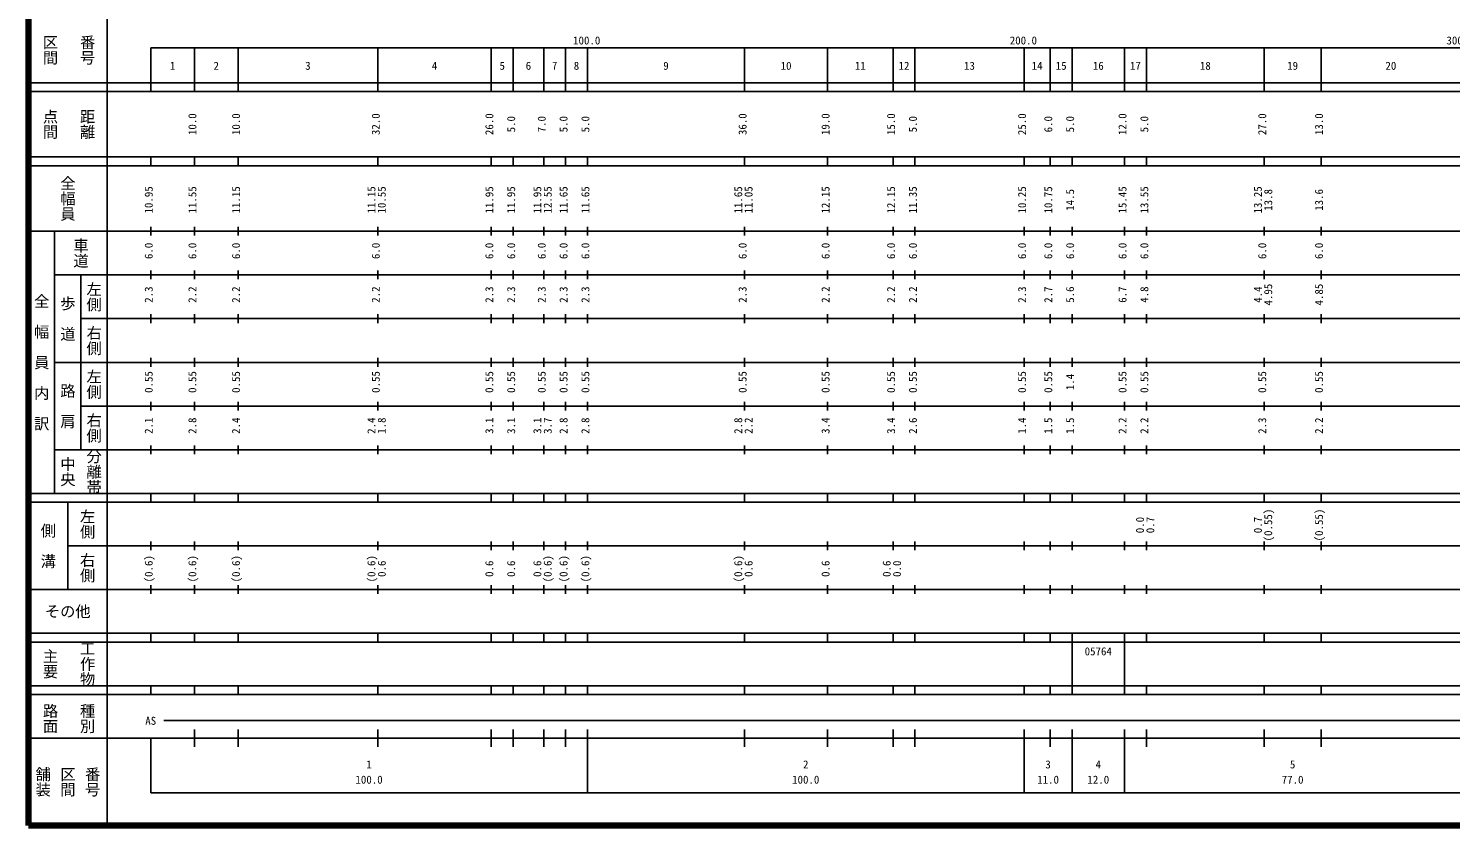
# Model space of a CAD drawing. Units: millimetres on the paper, enlarged 1000 times. Extents: x 40000 to 680000, y 20000 to 380000.
# Drawn here: x 40000 to 365666, y 20000 to 202409 of the extents above; entities that cross this region are included whole.
import ezdxf
from ezdxf.enums import TextEntityAlignment as Align

# ---------------------------------------------------------------- set-up
doc = ezdxf.new("R2010")
doc.units = ezdxf.units.MM
doc.header["$LTSCALE"] = 1000
doc.layers.add('M-TTL', color=2, linetype='Continuous', lineweight=140)
doc.layers.add('M-TTL-BAND', color=7, linetype='Continuous', lineweight=25)
doc.styles.add('@ＭＳ ゴシック', font='')
doc.styles.add('ＭＳ ゴシック', font='')
doc.styles.get('@ＭＳ ゴシック').set_extended_font_data('@MS Gothic')
doc.styles.get('ＭＳ ゴシック').set_extended_font_data('MS Gothic')

msp = doc.modelspace()

# ---------------------------------------------------------------- linework, layer by layer
at = {"layer": 'M-TTL'}
for p, q in [((40000, 380000), (40000, 20000)), ((40000, 20000), (680000, 20000))]:
    msp.add_line(p, q, dxfattribs=at)
at = {"layer": 'M-TTL-BAND'}
for p, q in [((58000, 370000), (58000, 20000)), ((68000, 198000), (579000, 198000)), ((68000, 198000), (68000, 188000)), ((78000, 188000), (78000, 198000)), ((88000, 188000), (88000, 198000)), ((120000, 188000), (120000, 198000)), ((146000, 188000), (146000, 198000)), ((151000, 188000), (151000, 198000)), ((158000, 188000), (158000, 198000)), ((163000, 188000), (163000, 198000)), ((168000, 188000), (168000, 198000)), ((204000, 188000), (204000, 198000)), ((223000, 188000), (223000, 198000)), ((238000, 188000), (238000, 198000)), ((243000, 188000), (243000, 198000)), ((268000, 188000), (268000, 198000)), ((274000, 188000), (274000, 198000)), ((279000, 188000), (279000, 198000)), ((291000, 188000), (291000, 198000)), ((296000, 188000), (296000, 198000)), ((323000, 188000), (323000, 198000)), ((336000, 188000), (336000, 198000)), ((40000, 190000), (579000, 190000)), ((40000, 188000), (579000, 188000)), ((40000, 173000), (579000, 173000)), ((68000, 171000), (68000, 173000)), ((78000, 171000), (78000, 173000)), ((88000, 171000), (88000, 173000)), ((120000, 171000), (120000, 173000)), ((146000, 171000), (146000, 173000)), ((151000, 171000), (151000, 173000)), ((158000, 171000), (158000, 173000)), ((163000, 171000), (163000, 173000)), ((168000, 171000), (168000, 173000)), ((204000, 171000), (204000, 173000)), ((223000, 171000), (223000, 173000)), ((238000, 171000), (238000, 173000)), ((243000, 171000), (243000, 173000)), ((268000, 171000), (268000, 173000)), ((274000, 171000), (274000, 173000)), ((279000, 171000), (279000, 173000)), ((291000, 171000), (291000, 173000)), ((296000, 171000), (296000, 173000)), ((323000, 171000), (323000, 173000)), ((336000, 171000), (336000, 173000)), ((40000, 171000), (579000, 171000)), ((68000, 155000), (68000, 157000)), ((78000, 155000), (78000, 157000)), ((88000, 155000), (88000, 157000)), ((120000, 155000), (120000, 157000)), ((146000, 155000), (146000, 157000)), ((151000, 155000), (151000, 157000)), ((158000, 155000), (158000, 157000)), ((163000, 155000), (163000, 157000)), ((168000, 155000), (168000, 157000)), ((204000, 155000), (204000, 157000)), ((223000, 155000), (223000, 157000)), ((238000, 155000), (238000, 157000)), ((243000, 155000), (243000, 157000)), ((268000, 155000), (268000, 157000)), ((274000, 155000), (274000, 157000)), ((279000, 155000), (279000, 157000)), ((291000, 155000), (291000, 157000)), ((296000, 155000), (296000, 157000)), ((323000, 155000), (323000, 157000)), ((336000, 155000), (336000, 157000)), ((40000, 156000), (579000, 156000)), ((46000, 96000), (46000, 156000)), ((68000, 145000), (68000, 147000)), ((78000, 145000), (78000, 147000)), ((88000, 145000), (88000, 147000)), ((120000, 145000), (120000, 147000)), ((146000, 145000), (146000, 147000)), ((151000, 145000), (151000, 147000)), ((158000, 145000), (158000, 147000)), ((163000, 145000), (163000, 147000)), ((168000, 145000), (168000, 147000)), ((204000, 145000), (204000, 147000)), ((223000, 145000), (223000, 147000)), ((238000, 145000), (238000, 147000)), ((243000, 145000), (243000, 147000)), ((268000, 145000), (268000, 147000)), ((274000, 145000), (274000, 147000)), ((279000, 145000), (279000, 147000)), ((291000, 145000), (291000, 147000)), ((296000, 145000), (296000, 147000)), ((323000, 145000), (323000, 147000)), ((336000, 145000), (336000, 147000)), ((46000, 146000), (579000, 146000)), ((52000, 146000), (52000, 106000)), ((68000, 135000), (68000, 137000)), ((78000, 135000), (78000, 137000)), ((88000, 135000), (88000, 137000)), ((120000, 135000), (120000, 137000)), ((146000, 135000), (146000, 137000)), ((151000, 135000), (151000, 137000)), ((158000, 135000), (158000, 137000)), ((163000, 135000), (163000, 137000)), ((168000, 135000), (168000, 137000)), ((204000, 135000), (204000, 137000)), ((223000, 135000), (223000, 137000)), ((238000, 135000), (238000, 137000)), ((243000, 135000), (243000, 137000)), ((268000, 135000), (268000, 137000)), ((274000, 135000), (274000, 137000)), ((279000, 135000), (279000, 137000)), ((291000, 135000), (291000, 137000)), ((296000, 135000), (296000, 137000)), ((323000, 135000), (323000, 137000)), ((336000, 135000), (336000, 137000)), ((52000, 136000), (579000, 136000)), ((46000, 126000), (579000, 126000)), ((68000, 125000), (68000, 127000)), ((78000, 125000), (78000, 127000)), ((88000, 125000), (88000, 127000)), ((120000, 125000), (120000, 127000)), ((146000, 125000), (146000, 127000)), ((151000, 125000), (151000, 127000)), ((158000, 125000), (158000, 127000)), ((163000, 125000), (163000, 127000)), ((168000, 125000), (168000, 127000)), ((204000, 125000), (204000, 127000)), ((223000, 125000), (223000, 127000)), ((238000, 125000), (238000, 127000)), ((243000, 125000), (243000, 127000)), ((268000, 125000), (268000, 127000)), ((274000, 125000), (274000, 127000)), ((279000, 125000), (279000, 127000)), ((291000, 125000), (291000, 127000)), ((296000, 125000), (296000, 127000)), ((323000, 125000), (323000, 127000)), ((336000, 125000), (336000, 127000)), ((52000, 116000), (579000, 116000)), ((68000, 115000), (68000, 117000)), ((78000, 115000), (78000, 117000)), ((88000, 115000), (88000, 117000)), ((120000, 115000), (120000, 117000)), ((146000, 115000), (146000, 117000)), ((151000, 115000), (151000, 117000)), ((158000, 115000), (158000, 117000)), ((163000, 115000), (163000, 117000)), ((168000, 115000), (168000, 117000)), ((204000, 115000), (204000, 117000)), ((223000, 115000), (223000, 117000)), ((238000, 115000), (238000, 117000)), ((243000, 115000), (243000, 117000)), ((268000, 115000), (268000, 117000)), ((274000, 115000), (274000, 117000)), ((279000, 115000), (279000, 117000)), ((291000, 115000), (291000, 117000)), ((296000, 115000), (296000, 117000)), ((323000, 115000), (323000, 117000)), ((336000, 115000), (336000, 117000)), ((46000, 106000), (579000, 106000)), ((68000, 105000), (68000, 107000)), ((78000, 105000), (78000, 107000)), ((88000, 105000), (88000, 107000)), ((120000, 105000), (120000, 107000)), ((146000, 105000), (146000, 107000)), ((151000, 105000), (151000, 107000)), ((158000, 105000), (158000, 107000)), ((163000, 105000), (163000, 107000)), ((168000, 105000), (168000, 107000)), ((204000, 105000), (204000, 107000)), ((223000, 105000), (223000, 107000)), ((238000, 105000), (238000, 107000)), ((243000, 105000), (243000, 107000)), ((268000, 105000), (268000, 107000)), ((274000, 105000), (274000, 107000)), ((279000, 105000), (279000, 107000)), ((291000, 105000), (291000, 107000)), ((296000, 105000), (296000, 107000)), ((323000, 105000), (323000, 107000)), ((336000, 105000), (336000, 107000)), ((40000, 96000), (579000, 96000)), ((68000, 94000), (68000, 96000)), ((78000, 94000), (78000, 96000)), ((88000, 94000), (88000, 96000)), ((120000, 94000), (120000, 96000)), ((146000, 94000), (146000, 96000)), ((151000, 94000), (151000, 96000)), ((158000, 94000), (158000, 96000)), ((163000, 94000), (163000, 96000)), ((168000, 94000), (168000, 96000)), ((204000, 94000), (204000, 96000)), ((223000, 94000), (223000, 96000)), ((238000, 94000), (238000, 96000)), ((243000, 94000), (243000, 96000)), ((268000, 94000), (268000, 96000)), ((274000, 94000), (274000, 96000)), ((279000, 94000), (279000, 96000)), ((291000, 94000), (291000, 96000)), ((296000, 94000), (296000, 96000)), ((323000, 94000), (323000, 96000)), ((336000, 94000), (336000, 96000)), ((40000, 94000), (579000, 94000)), ((49000, 94000), (49000, 74000)), ((68000, 83000), (68000, 85000)), ((78000, 83000), (78000, 85000)), ((88000, 83000), (88000, 85000)), ((120000, 83000), (120000, 85000)), ((146000, 83000), (146000, 85000)), ((151000, 83000), (151000, 85000)), ((158000, 83000), (158000, 85000)), ((163000, 83000), (163000, 85000)), ((168000, 83000), (168000, 85000)), ((204000, 83000), (204000, 85000)), ((223000, 83000), (223000, 85000)), ((238000, 83000), (238000, 85000)), ((243000, 83000), (243000, 85000)), ((268000, 83000), (268000, 85000)), ((274000, 83000), (274000, 85000)), ((279000, 83000), (279000, 85000)), ((291000, 83000), (291000, 85000)), ((296000, 83000), (296000, 85000)), ((323000, 83000), (323000, 85000)), ((336000, 83000), (336000, 85000)), ((49000, 84000), (579000, 84000)), ((68000, 73000), (68000, 75000)), ((78000, 73000), (78000, 75000)), ((88000, 73000), (88000, 75000)), ((120000, 73000), (120000, 75000)), ((146000, 73000), (146000, 75000)), ((151000, 73000), (151000, 75000)), ((158000, 73000), (158000, 75000)), ((163000, 73000), (163000, 75000)), ((168000, 73000), (168000, 75000)), ((204000, 73000), (204000, 75000)), ((223000, 73000), (223000, 75000)), ((238000, 73000), (238000, 75000)), ((243000, 73000), (243000, 75000)), ((268000, 73000), (268000, 75000)), ((274000, 73000), (274000, 75000)), ((279000, 73000), (279000, 75000)), ((291000, 73000), (291000, 75000)), ((296000, 73000), (296000, 75000)), ((323000, 73000), (323000, 75000)), ((336000, 73000), (336000, 75000)), ((40000, 74000), (579000, 74000)), ((40000, 64000), (579000, 64000)), ((40000, 62000), (579000, 62000)), ((68000, 62000), (68000, 64000)), ((78000, 62000), (78000, 64000)), ((88000, 62000), (88000, 64000)), ((120000, 62000), (120000, 64000)), ((146000, 62000), (146000, 64000)), ((151000, 62000), (151000, 64000)), ((158000, 62000), (158000, 64000)), ((163000, 62000), (163000, 64000)), ((168000, 62000), (168000, 64000)), ((204000, 62000), (204000, 64000)), ((223000, 62000), (223000, 64000)), ((238000, 62000), (238000, 64000)), ((243000, 62000), (243000, 64000)), ((268000, 62000), (268000, 64000)), ((274000, 62000), (274000, 64000)), ((279000, 62000), (279000, 64000)), ((279000, 52000), (279000, 62000)), ((291000, 62000), (291000, 64000)), ((291000, 52000), (291000, 62000)), ((296000, 62000), (296000, 64000)), ((323000, 62000), (323000, 64000)), ((336000, 62000), (336000, 64000)), ((40000, 52000), (579000, 52000)), ((40000, 50000), (579000, 50000)), ((68000, 50000), (68000, 52000)), ((78000, 50000), (78000, 52000)), ((88000, 50000), (88000, 52000)), ((120000, 50000), (120000, 52000)), ((146000, 50000), (146000, 52000)), ((151000, 50000), (151000, 52000)), ((158000, 50000), (158000, 52000)), ((163000, 50000), (163000, 52000)), ((168000, 50000), (168000, 52000)), ((204000, 50000), (204000, 52000)), ((223000, 50000), (223000, 52000)), ((238000, 50000), (238000, 52000)), ((243000, 50000), (243000, 52000)), ((268000, 50000), (268000, 52000)), ((274000, 50000), (274000, 52000)), ((279000, 50000), (279000, 52000)), ((291000, 50000), (291000, 52000)), ((296000, 50000), (296000, 52000)), ((323000, 50000), (323000, 52000)), ((336000, 50000), (336000, 52000)), ((71000, 44000), (565000, 44000)), ((40000, 40000), (579000, 40000)), ((68000, 40000), (68000, 27500)), ((78000, 38000), (78000, 42000)), ((88000, 38000), (88000, 42000)), ((120000, 38000), (120000, 42000)), ((146000, 38000), (146000, 42000)), ((151000, 38000), (151000, 42000)), ((158000, 38000), (158000, 42000)), ((163000, 38000), (163000, 42000)), ((168000, 27500), (168000, 42000)), ((204000, 38000), (204000, 42000)), ((223000, 38000), (223000, 42000)), ((238000, 38000), (238000, 42000)), ((243000, 38000), (243000, 42000)), ((268000, 27500), (268000, 42000)), ((274000, 38000), (274000, 42000)), ((279000, 27500), (279000, 42000)), ((291000, 27500), (291000, 42000)), ((296000, 38000), (296000, 42000)), ((323000, 38000), (323000, 42000)), ((336000, 38000), (336000, 42000)), ((68000, 27500), (579000, 27500))]:
    msp.add_line(p, q, dxfattribs=at)

# ---------------------------------------------------------------- texts
at = {"layer": 'M-TTL-BAND', "style": '@ＭＳ ゴシック'}
for s, p in [('区間', (45000, 197500)), ('番号', (53500, 197500)), ('点間', (45000, 180500)), ('距離', (53500, 180500)), ('全幅員', (49000, 163500)), ('車道', (52000, 151000)), ('左側', (55000, 141000)), ('全\u3000幅\u3000員\u3000内\u3000訳', (43000, 126000)), ('歩\u3000道', (49000, 136000)), ('右側', (55000, 131000)), ('左側', (55000, 121000)), ('路\u3000肩', (49000, 116000)), ('右側', (55000, 111000)), ('中央', (49000, 101000)), ('分離帯', (55000, 101000)), ('左側', (53500, 89000)), ('側\u3000溝', (44500, 84000)), ('右側', (53500, 79000)), ('主要', (45000, 57000)), ('工作物', (53500, 57000)), ('路面', (45000, 44500)), ('種別', (53500, 44500)), ('舗装', (43333, 30000)), ('区間', (49000, 30000)), ('番号', (54667, 30000))]:
    msp.add_text(s, height=2566, rotation=270, dxfattribs=at).set_placement(p, align=Align.MIDDLE_CENTER)
at = {"layer": 'M-TTL-BAND', "style": 'ＭＳ ゴシック'}
for s, p in [('100.0', (167844, 198195)), ('200.0', (267844, 198195)), ('300.0', (367844, 198195)), ('1', (73000, 192405)), ('2', (83000, 192405)), ('3', (104000, 192405)), ('4', (133000, 192405)), ('5', (148500, 192405)), ('6', (154500, 192405)), ('7', (160500, 192405)), ('8', (165500, 192405)), ('9', (186000, 192405)), ('10', (213500, 192405)), ('11', (230500, 192405)), ('12', (240500, 192405)), ('13', (255500, 192405)), ('14', (271000, 192405)), ('15', (276500, 192405)), ('16', (285000, 192405)), ('17', (293500, 192405)), ('18', (309500, 192405)), ('19', (329500, 192405)), ('20', (352000, 192405)), ('AS', (68000, 42500)), ('1', (118000, 32523)), ('2', (218000, 32523)), ('3', (273500, 32523)), ('4', (285000, 32523)), ('5', (329500, 32523)), ('100.0', (118000, 29033)), ('100.0', (218000, 29033)), ('11.0', (273500, 29033)), ('12.0', (285000, 29033)), ('77.0', (329500, 29033))]:
    msp.add_text(s, height=1833, dxfattribs=at).set_placement(p, align=Align.BOTTOM_CENTER)
for s, p in [('10.0', (79000, 180500)), ('10.0', (89000, 180500)), ('32.0', (121000, 180500)), ('26.0', (147000, 180500)), ('36.0', (205000, 180500)), ('19.0', (224000, 180500)), ('15.0', (239000, 180500)), ('25.0', (269000, 180500)), ('12.0', (292000, 180500)), ('27.0', (324000, 180500)), ('13.0', (337000, 180500)), ('5.0', (152000, 180500)), ('7.0', (159000, 180500)), ('5.0', (164000, 180500)), ('5.0', (169000, 180500)), ('5.0', (244000, 180500)), ('6.0', (275000, 180500)), ('5.0', (280000, 180500)), ('5.0', (297000, 180500)), ('10.95', (69000, 163174)), ('11.55', (79000, 163174)), ('11.15', (89000, 163174)), ('11.15', (120000, 163174)), ('10.55', (122370, 163174)), ('11.95', (147000, 163174)), ('11.95', (152000, 163174)), ('11.95', (158000, 163174)), ('12.55', (160370, 163174)), ('11.65', (164000, 163174)), ('11.65', (169000, 163174)), ('11.65', (204000, 163174)), ('11.05', (206370, 163174)), ('12.15', (224000, 163174)), ('12.15', (239000, 163174)), ('11.35', (244000, 163174)), ('10.25', (269000, 163174)), ('10.75', (275000, 163174)), ('15.45', (292000, 163174)), ('13.55', (297000, 163174)), ('13.25', (323000, 163174)), ('14.5', (280000, 163174)), ('13.8', (325370, 163174)), ('13.6', (337000, 163174)), ('6.0', (69000, 151500)), ('6.0', (79000, 151500)), ('6.0', (89000, 151500)), ('6.0', (121000, 151500)), ('6.0', (147000, 151500)), ('6.0', (152000, 151500)), ('6.0', (159000, 151500)), ('6.0', (164000, 151500)), ('6.0', (169000, 151500)), ('6.0', (205000, 151500)), ('6.0', (224000, 151500)), ('6.0', (239000, 151500)), ('6.0', (244000, 151500)), ('6.0', (269000, 151500)), ('6.0', (275000, 151500)), ('6.0', (280000, 151500)), ('6.0', (292000, 151500)), ('6.0', (297000, 151500)), ('6.0', (324000, 151500)), ('6.0', (337000, 151500)), ('4.95', (325370, 141500)), ('4.85', (337000, 141500)), ('2.3', (69000, 141500)), ('2.2', (79000, 141500)), ('2.2', (89000, 141500)), ('2.2', (121000, 141500)), ('2.3', (147000, 141500)), ('2.3', (152000, 141500)), ('2.3', (159000, 141500)), ('2.3', (164000, 141500)), ('2.3', (169000, 141500)), ('2.3', (205000, 141500)), ('2.2', (224000, 141500)), ('2.2', (239000, 141500)), ('2.2', (244000, 141500)), ('2.3', (269000, 141500)), ('2.7', (275000, 141500)), ('5.6', (280000, 141500)), ('6.7', (292000, 141500)), ('4.8', (297000, 141500)), ('4.4', (323000, 141500)), ('0.55', (69000, 121500)), ('0.55', (79000, 121500)), ('0.55', (89000, 121500)), ('0.55', (121000, 121500)), ('0.55', (147000, 121500)), ('0.55', (152000, 121500)), ('0.55', (159000, 121500)), ('0.55', (164000, 121500)), ('0.55', (169000, 121500)), ('0.55', (205000, 121500)), ('0.55', (224000, 121500)), ('0.55', (239000, 121500)), ('0.55', (244000, 121500)), ('0.55', (269000, 121500)), ('0.55', (275000, 121500)), ('0.55', (292000, 121500)), ('0.55', (297000, 121500)), ('0.55', (324000, 121500)), ('0.55', (337000, 121500)), ('1.4', (280000, 121500)), ('2.1', (69000, 111500)), ('2.8', (79000, 111500)), ('2.4', (89000, 111500)), ('2.4', (120000, 111500)), ('1.8', (122370, 111500)), ('3.1', (147000, 111500)), ('3.1', (152000, 111500)), ('3.1', (158000, 111500)), ('3.7', (160370, 111500)), ('2.8', (164000, 111500)), ('2.8', (169000, 111500)), ('2.8', (204000, 111500)), ('2.2', (206370, 111500)), ('3.4', (224000, 111500)), ('3.4', (239000, 111500)), ('2.6', (244000, 111500)), ('1.4', (269000, 111500)), ('1.5', (275000, 111500)), ('1.5', (280000, 111500)), ('2.2', (292000, 111500)), ('2.2', (297000, 111500)), ('2.3', (324000, 111500)), ('2.2', (337000, 111500)), ('(0.55)', (325370, 88764)), ('(0.55)', (337000, 88764)), ('0.0', (296000, 88764)), ('0.7', (298370, 88764)), ('0.7', (323000, 88764)), ('(0.6)', (69000, 78764)), ('(0.6)', (79000, 78764)), ('(0.6)', (89000, 78764)), ('(0.6)', (120000, 78764)), ('(0.6)', (160370, 78764)), ('(0.6)', (164000, 78764)), ('(0.6)', (169000, 78764)), ('(0.6)', (204000, 78764)), ('0.6', (122370, 78764)), ('0.6', (147000, 78764)), ('0.6', (152000, 78764)), ('0.6', (158000, 78764)), ('0.6', (206370, 78764)), ('0.6', (224000, 78764)), ('0.6', (238000, 78764)), ('0.0', (240370, 78764))]:
    msp.add_text(s, height=1833, rotation=90, dxfattribs=at).set_placement(p, align=Align.BOTTOM_CENTER)
msp.add_text('その他', height=2566, dxfattribs=at).set_placement((49000, 69000), align=Align.MIDDLE_CENTER)
msp.add_text('05764', height=1833, dxfattribs=at).set_placement((281875, 58405), align=Align.BOTTOM_LEFT)

doc.saveas('drawing.dxf')
